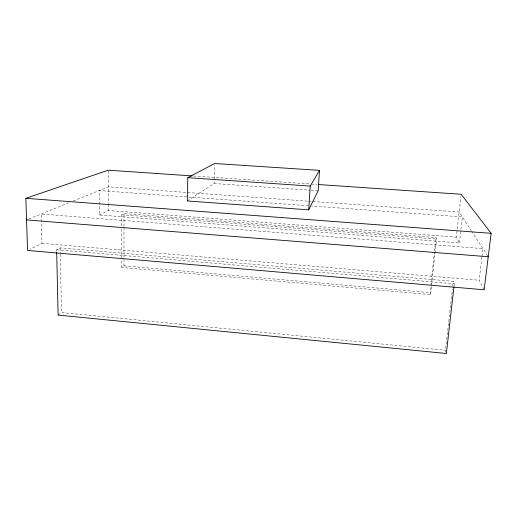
<?xml version="1.0" encoding="UTF-8"?>
<svg xmlns="http://www.w3.org/2000/svg" width="517" height="517" viewBox="0 0 517 517"><rect width="100%" height="100%" fill="white"/><g stroke="black" fill="none" stroke-linecap="round" stroke-linejoin="round"><path stroke-width="0.39" stroke-dasharray="2.58 1.94" d="M121.792 229.147L121.818 267.483L124.002 265.854L124.002 227.247M124.002 226.446L124.002 213.579L435.915 237.562L436.51 239.061L430.629 294.645L121.818 267.483M187.303 200.945L214.019 183.516L214.568 165.097M430.629 294.645L430.099 292.661L434.396 251.934M434.48 251.139L435.915 237.562M308.52 205.76L99.122 190.566L99.322 215.001L459.393 242.938L456.324 237.122L460.88 196.583M446.197 352.859L445.512 350.293L452.401 289.339M452.763 286.134L453.312 281.319L60.14 247.895L56.624 249.782L56.663 251.391M454.01 286.172L454.281 283.768L453.312 281.319M459.393 242.938L462.353 216.927L311.745 205.999M484.151 289.785L479.11 280.246L481.902 257.324M481.999 256.535L482.962 248.632L41.127 214.025L41.942 243.352L29.715 249.394M58.117 315.079L61.536 312.526L445.512 350.293M121.792 225.955L121.786 214.768L124.002 213.579M99.322 215.001L108.428 210.503L456.324 237.122M28.745 219.04L70.125 202.296M73.097 201.094L108.305 186.85L307.867 201.152M193.629 176.013L310.465 183.987M311.273 184.039L316.908 184.427M214.019 183.516L310.161 190.198M310.963 190.25L318.168 190.754M308.675 201.21L311.893 201.443M312.695 201.501L459.148 211.996L471.123 230.42M121.786 214.768L436.51 239.061M41.942 243.352L479.11 280.246M56.624 249.782L454.281 283.768M124.002 265.854L430.099 292.661M471.562 231.093L488.248 256.755M60.14 247.895L60.263 253.479M60.276 254.274L61.536 312.526M108.227 170.972L108.396 203.407M108.396 204.196L108.428 210.503"/><path stroke-width="0.78" d="M187.794 177.68L187.303 200.945L308.714 209.85L318.168 190.754L319.493 170.364L214.62 163.501L187.794 177.68L310.187 186.081L319.493 170.364M308.714 209.85L310.187 186.081M453.92 286.974L446.371 353.499L58.117 315.079L56.683 252.199M318.524 184.537L461.138 194.269L491.15 233.341L484.151 289.785L27.556 250.454L25.85 198.308L108.221 170.183L192.02 175.903M25.85 198.308L491.15 233.341M26.554 219.919L488.248 256.755"/></g></svg>
